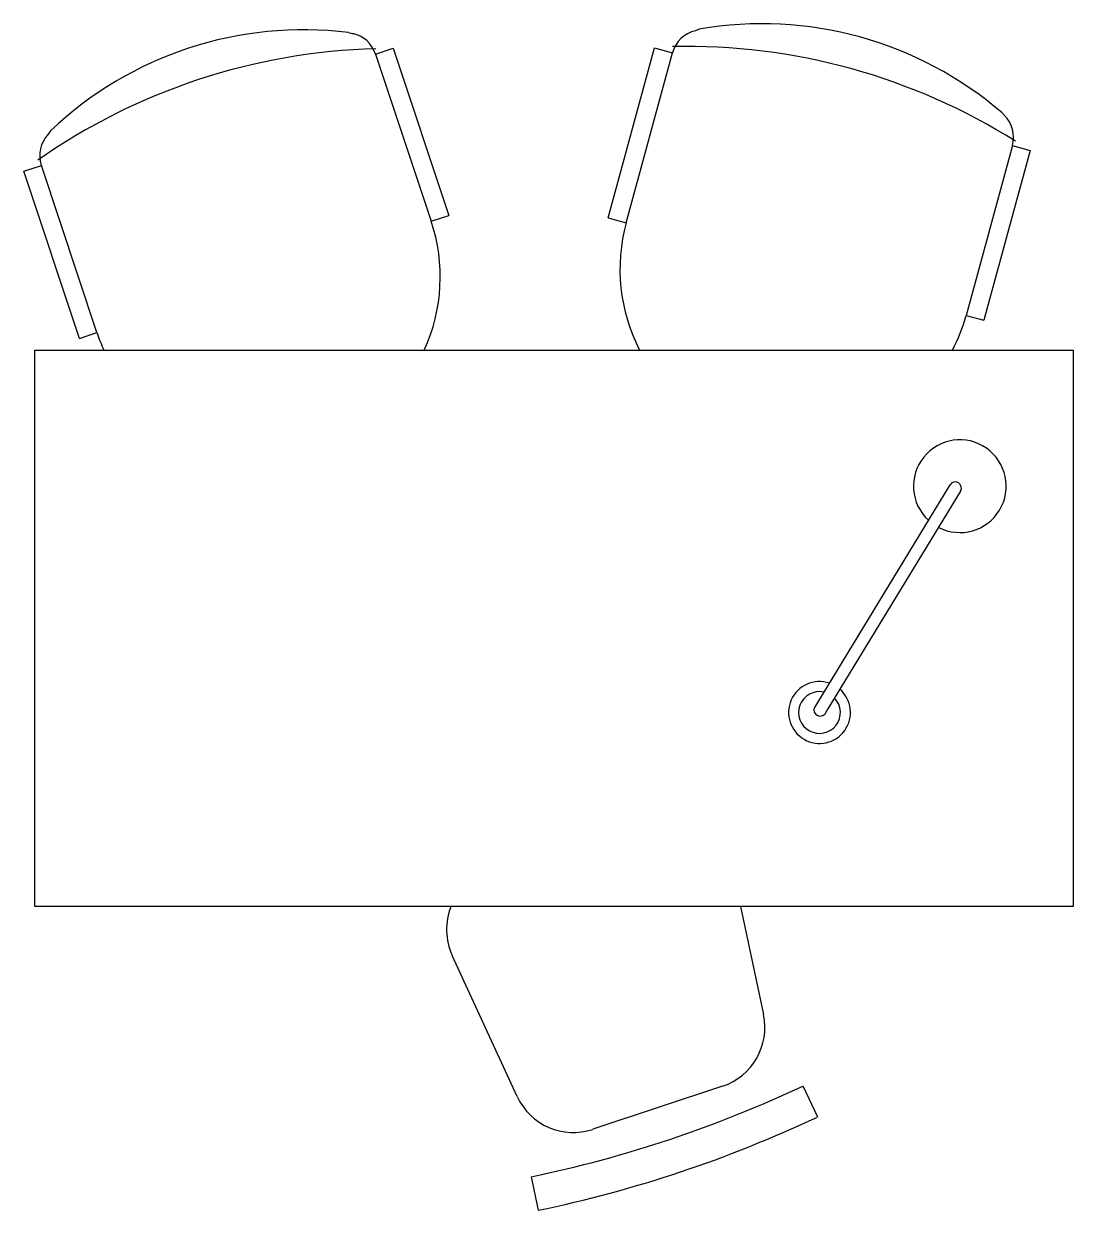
# Model space of a CAD drawing. Extents: x 275 to 445, y -290 to -98.
import ezdxf

# ---------------------------------------------------------------- set-up
doc = ezdxf.new("R2010")
doc.units = 0
doc.layers.get('0').update_dxf_attribs({"linetype": 'CONTINUOUS'})

msp = doc.modelspace()

# ---------------------------------------------------------------- linework, layer by layer
at = {"color": 0}
for p, q in [((384.7, -99.29), (384.09, -99.56)), ((327.97, -99.84), (328.72, -100.04)), ((332.33, -103.32), (335.17, -102.37)), ((332.33, -103.32), (341.33, -130.36)), ((335.17, -102.37), (344.18, -129.41)), ((369.98, -129.83), (377.47, -102.33)), ((372.87, -130.62), (380.36, -103.12)), ((377.47, -102.33), (380.36, -103.12)), ((433.65, -112.79), (434.17, -113.37)), ((279.74, -115.73), (279.37, -116.29)), ((435.36, -118.1), (427.87, -145.6)), ((438.25, -118.89), (430.76, -146.38)), ((435.36, -118.1), (438.25, -118.89)), ((275.4, -122.27), (278.25, -121.32)), ((284.4, -149.31), (275.4, -122.27)), ((287.25, -148.36), (278.25, -121.32)), ((341.33, -130.36), (344.18, -129.41)), ((369.98, -129.83), (372.87, -130.62)), ((427.87, -145.6), (430.76, -146.38)), ((284.4, -149.31), (287.25, -148.36)), ((426.65, -172.66), (426.65, -172.66)), ((425.27, -172.99), (403.82, -208.18)), ((426.98, -174.03), (405.53, -209.23)), ((403.34, -209), (403.31, -209.07)), ((403.82, -208.18), (403.34, -209)), ((405.06, -210), (405.05, -210.02)), ((405.07, -209.99), (405.06, -210)), ((405.53, -209.23), (405.07, -209.99)), ((391.35, -241.2), (395.09, -258.68)), ((355.26, -271.94), (344.73, -249.1)), ((388.47, -270.26), (367.5, -277.24)), ((401.45, -270.23), (403.81, -275.24)), ((357.52, -284.91), (358.65, -290.33))]:
    msp.add_line(p, q, dxfattribs=at)
msp.add_lwpolyline([(445.22, -151.2), (445.22, -241.2), (277.22, -241.2), (277.22, -151.2)], close=True, dxfattribs=at)
for centre, radius, start, end in [((320.67, -158.85), 59.46, 82.9527, 133.508), ((385.19, -104.43), 5, 102.702, 164.7633), ((394.88, -157.87), 59.46, 49.3029, 99.8582), ((327.58, -104.89), 5, 18.4131, 78.5951), ((334.89, -202.12), 99.68, 91.459, 125.025), ((382.75, -201.77), 99.68, 57.8092, 91.3753), ((430.54, -116.78), 5, 344.7633, 44.9453), ((282.99, -119.74), 5, 136.3518, 198.4131), ((314.29, -139.36), 28.5, 335.4478, 18.4131), ((400.37, -138.11), 28.5, 164.7633, 207.3541), ((400.37, -138.11), 28.5, 332.6459, 344.7633), ((314.29, -139.36), 28.5, 198.4131, 204.5522), ((426.86, -173.21), 7.5, 242.6837, 227.3282), ((426.13, -173.51), 1, 58.639, 148.639), ((426.13, -173.51), 1, 328.639, 58.639), ((404.16, -209.82), 5, 71.777, 48.694), ((404.16, -209.82), 3.38, 78.3027, 43.8254), ((404.26, -209.39), 1.01, 161.1048, 321.7082), ((353.81, -244.91), 10, 158.2031, 204.7533), ((385.31, -260.78), 10, 288.4131, 12.0729), ((317.33, -91.55), 197.5, 281.7438, 295.2115), ((364.34, -267.76), 10, 204.7533, 288.4131), ((317.33, -91.55), 203.04, 281.7438, 295.2115)]:
    msp.add_arc(centre, radius, start, end, dxfattribs=at)

doc.saveas('drawing.dxf')
